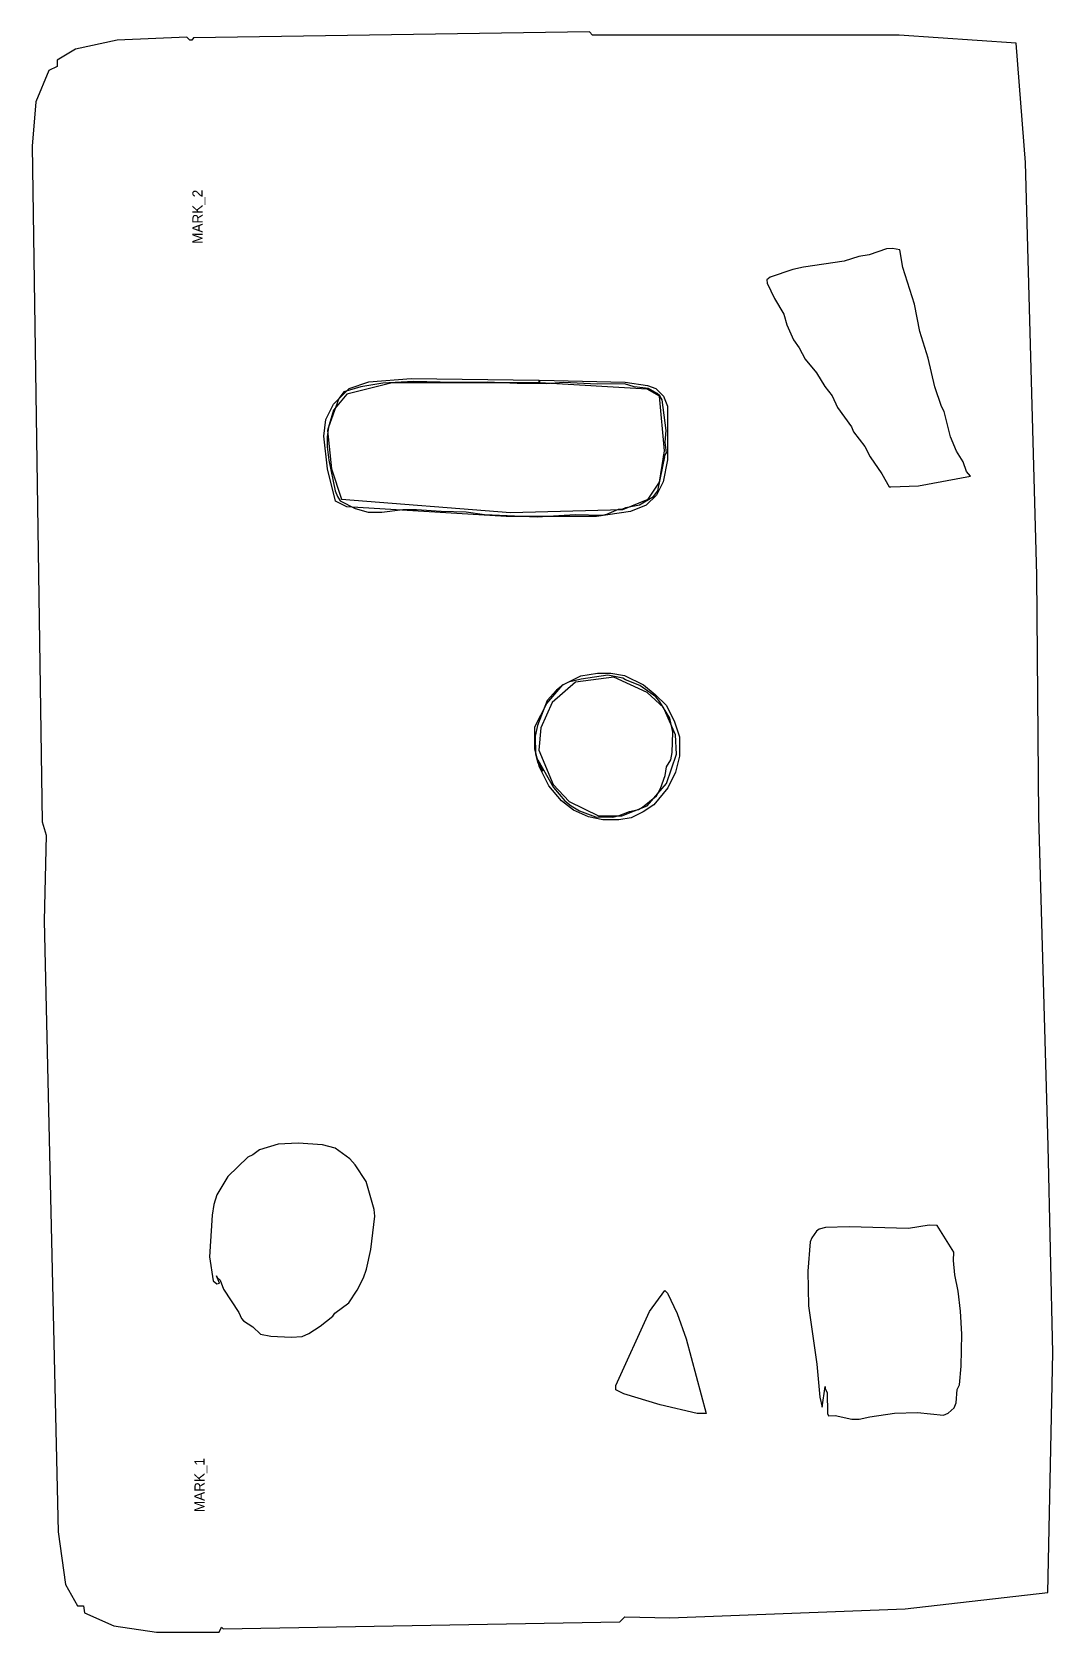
# Model space of a CAD drawing. Extents: x -3730 to -2923, y 1321 to 2586.
import ezdxf
from ezdxf.enums import TextEntityAlignment as Align

# ---------------------------------------------------------------- set-up
doc = ezdxf.new("R2010")
doc.units = 0

msp = doc.modelspace()

# ---------------------------------------------------------------- linework, layer by layer
at = {"layer": '1', "color": 7}
for points in [[(-3730.4, 2496), (-3722.4, 1961.6), (-3719.2, 1951.1), (-3720.8, 1883.2), (-3709.6, 1400), (-3704, 1358.4), (-3694.4, 1341.6), (-3689.6, 1341.6), (-3688.8, 1336), (-3665.6, 1325.6), (-3632, 1320.8), (-3582.4, 1320.8), (-3580.5, 1324.5), (-3579.2, 1323.2), (-3265.6, 1328.8), (-3261.6, 1332.8), (-3226.2, 1332.1), (-3040, 1339.2), (-2927.2, 1352), (-2923.2, 1541.6), (-2927.1, 1705.2), (-2934.4, 1965.6), (-2936, 2156.8), (-2944.8, 2483.2), (-2952.3, 2577.6), (-3044.8, 2584), (-3287.2, 2584), (-3289.6, 2586.4), (-3602.7, 2581.9), (-3604, 2580), (-3605.6, 2580), (-3608, 2582.4), (-3663.2, 2580), (-3696, 2572.8), (-3710.4, 2564), (-3710.4, 2559.2), (-3717.1, 2555.9), (-3727.3, 2531.2)], [(-3329.6, 2018.4), (-3318.4, 1991.2), (-3305.6, 1977.6), (-3282.4, 1966.4), (-3264, 1966.4), (-3244, 1974.4), (-3228.8, 1992), (-3220.8, 2015.2), (-3221.6, 2030.4), (-3231.2, 2052), (-3244, 2064), (-3270.4, 2076), (-3300.8, 2072), (-3319.2, 2056), (-3328, 2036)]]:
    msp.add_lwpolyline(points, close=True, dxfattribs=at)
at = {"layer": '11', "color": 7}
for points in [[(-3499.7, 2266.6), (-3498, 2280), (-3492, 2292), (-3479.6, 2304.4), (-3464, 2309.6), (-3430.6, 2312.2), (-3329.6, 2311), (-3329.6, 2308.8), (-3445.6, 2308.8), (-3481.6, 2300), (-3492, 2287.2), (-3496.8, 2271.2), (-3493.6, 2240.8), (-3485.6, 2216.8), (-3352, 2206.4), (-3263.2, 2208.8), (-3243.2, 2216.8), (-3234.4, 2230.4), (-3230.4, 2255.2), (-3234.4, 2298.4), (-3244, 2304), (-3328.8, 2308.8), (-3328.8, 2310.9), (-3261.4, 2309.5), (-3243.7, 2306.9), (-3237.1, 2304.3), (-3231.2, 2298.4), (-3228, 2290.4), (-3228, 2248), (-3231.5, 2230.7), (-3236.8, 2220), (-3244.8, 2212), (-3257.2, 2207), (-3284, 2203.2), (-3355.5, 2203.2), (-3481.4, 2210.7), (-3490.4, 2215.2), (-3496.8, 2240.8)], [(-3332.8, 2019.2), (-3332.8, 2036.8), (-3323.5, 2055.3), (-3310.6, 2069.9), (-3296.4, 2077), (-3283.2, 2079.2), (-3272.8, 2079.2), (-3262, 2077.4), (-3246.9, 2069.9), (-3237.6, 2062.4), (-3228.8, 2053.6), (-3222.4, 2040.8), (-3218.4, 2028.8), (-3218.4, 2013.6), (-3221.6, 2000.8), (-3227.8, 1988.4), (-3238.8, 1975.2), (-3247.2, 1969.6), (-3256.8, 1964.8), (-3266.4, 1963.2), (-3279.2, 1963.2), (-3290.3, 1965.7), (-3302.3, 1970.8), (-3311.7, 1978.3), (-3321.9, 1990.2), (-3329.2, 2004.8)], [(-3268.8, 1512.4), (-3268.8, 1515.8), (-3242.2, 1574.4), (-3230.1, 1590.9), (-3228, 1588.8), (-3220.4, 1572.6), (-3213.2, 1552.7), (-3197.4, 1493.6), (-3204.5, 1493.6), (-3233.9, 1500.6), (-3262.4, 1509.2)]]:
    msp.add_lwpolyline(points, close=True, dxfattribs=at)
at = {"layer": '54', "color": 7}
for points in [[(-3149.5, 2390.3), (-3149.1, 2387.7), (-3143.3, 2375.6), (-3136, 2363.2), (-3133.5, 2354.8), (-3128.3, 2343), (-3123.8, 2336.6), (-3119.2, 2327.6), (-3110.3, 2316.9), (-3103.7, 2305.9), (-3097.7, 2298.6), (-3093.6, 2289.4), (-3082.6, 2274.2), (-3080.8, 2270.2), (-3071.9, 2258.5), (-3067.8, 2250.3), (-3058.4, 2236.9), (-3052.8, 2226.7), (-3051.4, 2226.7), (-3029.6, 2227.5), (-2988.4, 2235), (-2991.6, 2238.7), (-2994.2, 2246.3), (-2999.4, 2254.9), (-3004.3, 2266.2), (-3009.2, 2286.2), (-3011.3, 2290.2), (-3016.6, 2305.6), (-3022, 2328.4), (-3028.5, 2349.6), (-3032.7, 2371.2), (-3041.8, 2400.2), (-3044.3, 2414.1), (-3050, 2415.1), (-3054.7, 2414.8), (-3068.6, 2410), (-3076.7, 2408.9), (-3088.3, 2405), (-3120.5, 2400.5), (-3129, 2398.5), (-3146.7, 2392.4)], [(-3497.1, 2258.2), (-3495.7, 2247.6), (-3490.6, 2223.4), (-3488.9, 2219), (-3486.7, 2215.6), (-3474.8, 2209.4), (-3464.7, 2206.7), (-3453.7, 2206.7), (-3437.1, 2208.8), (-3426.4, 2208.7), (-3407, 2207.3), (-3387.1, 2206.9), (-3372.7, 2204.8), (-3331, 2202.8), (-3301, 2204.8), (-3279.7, 2204.2), (-3276, 2204.9), (-3266.7, 2209), (-3263.9, 2209), (-3260.9, 2210.4), (-3250.2, 2212.3), (-3239, 2219), (-3235.7, 2223.5), (-3230, 2250.4), (-3231.5, 2251.3), (-3230.2, 2251.5), (-3228.8, 2253.6), (-3229.7, 2262), (-3228.9, 2271.3), (-3232.2, 2295.4), (-3234.1, 2298.6), (-3236.2, 2300.4), (-3242.9, 2304.5), (-3254.2, 2305.8), (-3262.1, 2308), (-3283.7, 2307.8), (-3309.9, 2309.1), (-3324, 2308.2), (-3346.9, 2308.3), (-3370.5, 2309.3), (-3397.1, 2309.1), (-3428.8, 2309.9), (-3453.1, 2308.5), (-3470.3, 2305.6), (-3483.8, 2301.7), (-3487.9, 2296.4), (-3496, 2273.9), (-3497, 2266.1)], [(-3332.5, 2029.5), (-3332.4, 2015.5), (-3330.8, 2008.8), (-3326.5, 2001.7), (-3326.8, 2002.5), (-3330.5, 2010.7), (-3318, 1988.8), (-3309.2, 1978.2), (-3304.1, 1974.3), (-3297.5, 1970.3), (-3284.8, 1965.6), (-3271.2, 1965.2), (-3266.1, 1966.6), (-3258, 1969.7), (-3251, 1971.4), (-3247.8, 1973.3), (-3236.8, 1982.1), (-3233.4, 1988.1), (-3229.9, 1998.3), (-3228.8, 2005.1), (-3225.3, 2010.6), (-3224.2, 2016.4), (-3223.7, 2032.5), (-3226.1, 2043.6), (-3234, 2056.6), (-3237.2, 2060.4), (-3249.9, 2069.5), (-3261.1, 2073.9), (-3263.2, 2075.4), (-3275.2, 2077.6), (-3296.1, 2074.5), (-3306.2, 2072), (-3310.5, 2069.9), (-3315.8, 2065.7), (-3323.1, 2057.5), (-3330.7, 2037.9)], [(-3590, 1617.5), (-3587.2, 1598.6), (-3584.4, 1596.3), (-3582.3, 1596.6), (-3584.6, 1602.4), (-3583.9, 1601.2), (-3581.7, 1599.1), (-3578.9, 1592.1), (-3567, 1573.6), (-3564.7, 1568.8), (-3563.2, 1566.8), (-3555.9, 1562.2), (-3549.7, 1556.5), (-3541.7, 1554.7), (-3525.4, 1554.1), (-3516.8, 1554.5), (-3511.5, 1556.9), (-3502.6, 1562.6), (-3492.6, 1570.7), (-3491.1, 1573), (-3480, 1581.2), (-3473.4, 1591.2), (-3468.3, 1601), (-3465.9, 1607.9), (-3462.4, 1623.4), (-3459.4, 1649.7), (-3460, 1655), (-3466.3, 1677.2), (-3474.9, 1690.3), (-3479.2, 1695.1), (-3490.8, 1703.6), (-3500.8, 1706.2), (-3519.9, 1707.5), (-3535.7, 1706.7), (-3550.5, 1702.2), (-3555.8, 1698.3), (-3559.7, 1696.5), (-3575.7, 1681.2), (-3584.2, 1666.7), (-3586.6, 1659), (-3588.1, 1650.6)], [(-3117, 1606.3), (-3116.6, 1578.7), (-3109.9, 1532.6), (-3107.5, 1506.5), (-3105.6, 1498.7), (-3103.4, 1514.9), (-3103.4, 1513.1), (-3101.7, 1510.2), (-3101.5, 1493.6), (-3100.8, 1491.7), (-3095.3, 1492), (-3082.3, 1489.1), (-3076.4, 1489.1), (-3067.9, 1491.1), (-3048.4, 1494), (-3030.3, 1494.3), (-3009.7, 1492.3), (-3006, 1493.8), (-3001.3, 1498.2), (-2999.8, 1502.1), (-2998.9, 1512.5), (-2997.2, 1516.4), (-2995.8, 1531.1), (-2995.2, 1556.5), (-2996.3, 1574.6), (-2998.1, 1590.3), (-3000.7, 1603.2), (-3001.8, 1614.6), (-3001.5, 1621.3), (-3014.8, 1642.4), (-3021.2, 1642.7), (-3037.4, 1640), (-3084.4, 1641.3), (-3103, 1640.7), (-3108.1, 1639.4), (-3110.1, 1637.9), (-3113.9, 1632.5), (-3115.2, 1629.5)]]:
    msp.add_lwpolyline(points, close=True, dxfattribs=at)

# ---------------------------------------------------------------- texts
at = {"layer": '72', "color": 3}
for s, p in [('MARK_2', (-3593.2, 2418.8)), ('MARK_1', (-3591.6, 1415.6))]:
    msp.add_text(s, height=8, rotation=90, dxfattribs=at).set_placement(p, align=Align.BOTTOM_LEFT)

doc.saveas('drawing.dxf')
